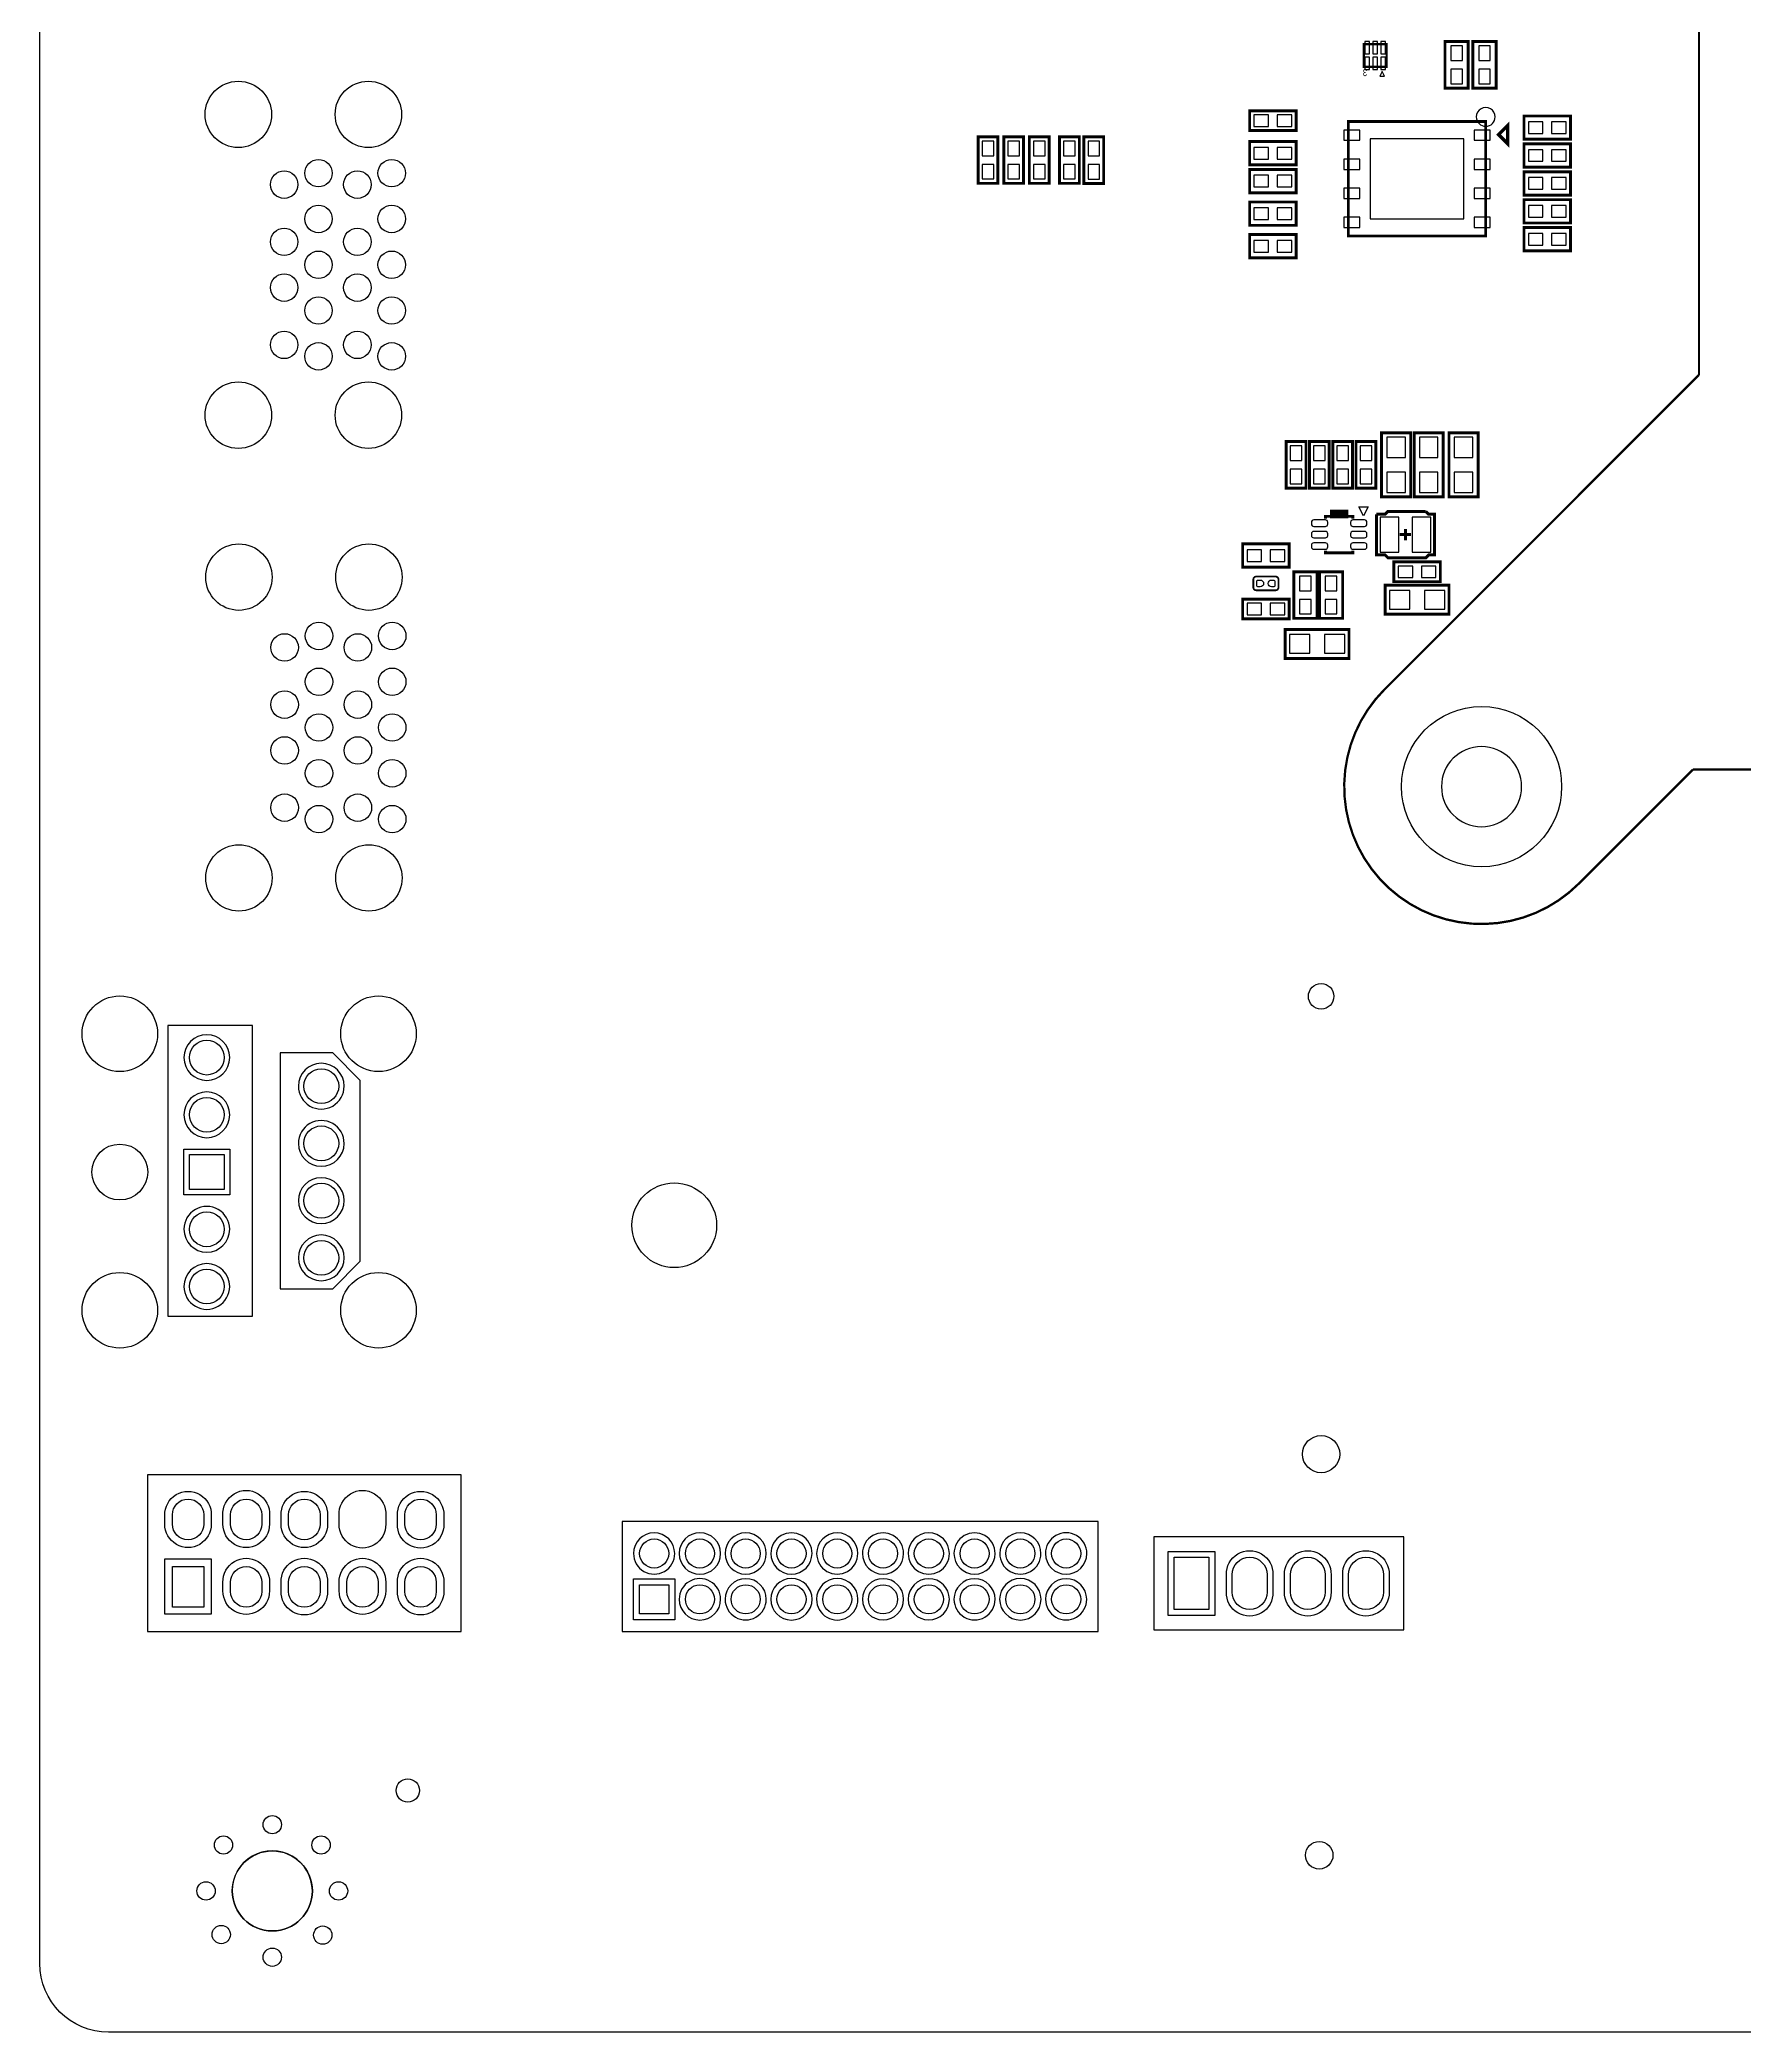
# Model space of a CAD drawing. Extents: x 6 to 176, y -11 to 159.
# Drawn here: x 5.8 to 80.2, y -10.9 to 76.2 of the extents above; entities that cross this region are included whole.
import ezdxf

# ---------------------------------------------------------------- set-up
doc = ezdxf.new("R2010")
doc.units = 0
for name, color, linetype in [('BG_OUTLINE', 5, 'CONTINUOUS'), ('PG_NEW_SLIK-BOT', 231, 'CONTINUOUS'), ('PG_SILKSCREEN_BOTTOM', 122, 'CONTINUOUS'), ('PIN_BOTTOM', 12, 'CONTINUOUS')]:
    doc.layers.add(name, color=color, linetype=linetype)

msp = doc.modelspace()

# ---------------------------------------------------------------- linework, layer by layer
at = {"layer": 'BG_OUTLINE'}
for points in [[(172.76826, 159.132524, -0.414213), (175.768254, 156.13253), (175.768254, -7.862062, -0.414223), (172.76826, -10.862056), (8.768588, -10.862056, -0.414212), (5.768594, -7.862062), (5.768594, 156.13253, -0.414226), (8.768588, 159.132524)], [(68.75526, 41.798748, 1), (68.75526, 45.298868, 1)], [(14.173454, -4.691888, 0.999913), (17.673574, -4.691888, 1.000087)]]:
    msp.add_lwpolyline(points, format="xyb", close=True, dxfattribs=at)
at = {"layer": 'PG_NEW_SLIK-BOT'}
for points, const_width in [([(63.609474, 75.988926), (63.609474, 74.988674), (64.609726, 74.988674), (64.609726, 75.988926), (63.609474, 75.988926)], 0.100076), ([(67.1576, 76.0984), (67.1576, 74.0664), (68.1736, 74.0664), (68.1736, 76.0984), (67.1576, 76.0984)], 0.127), ([(68.3768, 76.0984), (68.3768, 74.0664), (69.3928, 74.0664), (69.3928, 76.0984), (68.3768, 76.0984)], 0.127), ([(60.6552, 73.0758), (58.6232, 73.0758), (58.6232, 72.2122), (60.6552, 72.2122), (60.6552, 73.0758)], 0.127), ([(68.938394, 67.603878), (62.938406, 67.603878), (62.938406, 72.604122), (68.938394, 72.604122), (68.938394, 67.603878)], 0.124968), ([(72.644, 72.8472), (70.612, 72.8472), (70.612, 71.8312), (72.644, 71.8312), (72.644, 72.8472)], 0.127), ([(46.76267, 71.937372), (46.76267, 69.905372), (47.62627, 69.905372), (47.62627, 71.937372), (46.76267, 71.937372)], 0.127), ([(47.88027, 71.937372), (47.88027, 69.905372), (48.74387, 69.905372), (48.74387, 71.937372), (47.88027, 71.937372)], 0.127), ([(48.99787, 71.937372), (48.99787, 69.905372), (49.86147, 69.905372), (49.86147, 71.937372), (48.99787, 71.937372)], 0.127), ([(50.31867, 71.937372), (50.31867, 69.905372), (51.18227, 69.905372), (51.18227, 71.937372), (50.31867, 71.937372)], 0.127), ([(51.3842, 71.9328), (51.3842, 69.9008), (52.2478, 69.9008), (52.2478, 71.9328), (51.3842, 71.9328)], 0.127), ([(58.6232, 70.7136), (60.6552, 70.7136), (60.6552, 71.7296), (58.6232, 71.7296), (58.6232, 70.7136)], 0.127), ([(70.612, 70.612), (72.644, 70.612), (72.644, 71.628), (70.612, 71.628), (70.612, 70.612)], 0.127), ([(58.6232, 69.4944), (60.6552, 69.4944), (60.6552, 70.5104), (58.6232, 70.5104), (58.6232, 69.4944)], 0.127), ([(70.612, 69.3928), (72.644, 69.3928), (72.644, 70.4088), (70.612, 70.4088), (70.612, 69.3928)], 0.127), ([(60.6552, 69.088), (58.6232, 69.088), (58.6232, 68.072), (60.6552, 68.072), (60.6552, 69.088)], 0.127), ([(72.644, 69.1896), (70.612, 69.1896), (70.612, 68.1736), (72.644, 68.1736), (72.644, 69.1896)], 0.127), ([(72.644, 67.9704), (70.612, 67.9704), (70.612, 66.9544), (72.644, 66.9544), (72.644, 67.9704)], 0.127), ([(60.6552, 67.6656), (58.6232, 67.6656), (58.6232, 66.6496), (60.6552, 66.6496), (60.6552, 67.6656)], 0.127), ([(61.087, 56.5912), (61.087, 58.6232), (60.2234, 58.6232), (60.2234, 56.5912), (61.087, 56.5912)], 0.127), ([(62.103, 56.5912), (62.103, 58.6232), (61.2394, 58.6232), (61.2394, 56.5912), (62.103, 56.5912)], 0.127), ([(63.119, 56.5912), (63.119, 58.6232), (62.2554, 58.6232), (62.2554, 56.5912), (63.119, 56.5912)], 0.127), ([(64.135, 56.5912), (64.135, 58.6232), (63.2714, 58.6232), (63.2714, 56.5912), (64.135, 56.5912)], 0.127), ([(65.659, 56.2102), (65.659, 59.0042), (64.389, 59.0042), (64.389, 56.2102), (65.659, 56.2102)], 0.127), ([(67.0814, 56.2102), (67.0814, 59.0042), (65.8114, 59.0042), (65.8114, 56.2102), (67.0814, 56.2102)], 0.127), ([(68.6054, 56.2102), (68.6054, 59.0042), (67.3354, 59.0042), (67.3354, 56.2102), (68.6054, 56.2102)], 0.127), ([(61.935868, 55.259224), (61.935868, 55.3593), (63.135764, 55.3593), (63.135764, 55.259224)], 0.127), ([(62.135766, 55.459122), (62.935866, 55.459122)], 0.381), ([(64.1604, 55.4482), (64.1604, 53.6702), (64.5414, 53.6702), (64.6684, 53.5432), (66.3194, 53.5432), (66.4464, 53.6702), (66.7004, 53.6702), (66.7004, 55.4482), (66.4464, 55.4482), (66.3194, 55.5752)], 0.130048), ([(66.3194, 55.5752), (64.6684, 55.5752), (64.5414, 55.4482), (64.1604, 55.4482)], 0.130048), ([(65.4304, 54.809136), (65.4304, 54.309264)], 0.127), ([(60.3504, 54.1528), (58.3184, 54.1528), (58.3184, 53.1368), (60.3504, 53.1368), (60.3504, 54.1528)], 0.127), ([(65.680336, 54.5592), (65.180464, 54.5592)], 0.127), ([(63.135764, 53.859176), (63.135764, 53.7591), (61.935868, 53.7591), (61.935868, 53.859176)], 0.127), ([(64.9224, 52.5018), (66.9544, 52.5018), (66.9544, 53.3654), (64.9224, 53.3654), (64.9224, 52.5018)], 0.127), ([(58.78449, 52.598828), (58.78449, 52.252626)], 0.0762), ([(59.757564, 52.725828), (58.91149, 52.725828)], 0.0762), ([(59.884564, 52.252626), (59.884564, 52.598828)], 0.0762), ([(60.5536, 52.9336), (60.5536, 50.9016), (61.5696, 50.9016), (61.5696, 52.9336), (60.5536, 52.9336)], 0.127), ([(62.6872, 50.9016), (62.6872, 52.9336), (61.6712, 52.9336), (61.6712, 50.9016), (62.6872, 50.9016)], 0.127), ([(64.5414, 51.0794), (67.3354, 51.0794), (67.3354, 52.3494), (64.5414, 52.3494), (64.5414, 51.0794)], 0.127), ([(58.3184, 50.8762), (60.3504, 50.8762), (60.3504, 51.7398), (58.3184, 51.7398), (58.3184, 50.8762)], 0.127), ([(58.91149, 52.125626), (59.757564, 52.125626)], 0.0762), ([(62.9666, 50.419), (60.1726, 50.419), (60.1726, 49.149), (62.9666, 49.149), (62.9666, 50.419)], 0.127)]:
    msp.add_lwpolyline(points, dxfattribs=dict(at, const_width=const_width))
for points in [[(69.350636, 72.80402, 1), (68.526164, 72.80398, 1)], [(14.063218, 31.713424, 1), (12.063122, 31.713444, 1)], [(19.063208, 30.46349, 1), (17.063132, 30.463378, 1)], [(14.063218, 29.213556, 1), (12.063122, 29.213312, 1)], [(19.062954, 27.963368, 1), (17.063386, 27.9635, 1)], [(19.063462, 25.4635, 1), (17.062878, 25.463368, 1)], [(14.062964, 24.213312, 1), (12.063376, 24.213556, 1)], [(19.063208, 22.963378, 1), (17.063132, 22.96349, 1)], [(14.063218, 21.713444, 1), (12.063122, 21.713424, 1)], [(11.22807, 11.332972), (11.22807, 11.713972, -1.031738), (13.26007, 11.713972), (13.26007, 11.332972, -1.007843)], [(13.76807, 11.332972), (13.76807, 11.713972, -1.072781), (15.80007, 11.713972), (15.80007, 11.332972, -1.007843)], [(16.30807, 11.332972), (16.30807, 11.713972, -1.031738), (18.34007, 11.713972), (18.34007, 11.332972, -1.007843)], [(18.84807, 11.332972), (18.84807, 11.713972, -1.072781), (20.88007, 11.713972), (20.88007, 11.332972, -1.031738)], [(21.38807, 11.332972), (21.38807, 11.713972, -1.031738), (23.42007, 11.713972), (23.42007, 11.332972, -1.031738)], [(33.50641, 10.047986, 1), (31.70653, 10.04799, 1)], [(35.511994, 10.047986, 1), (33.700946, 10.04799, 1)], [(37.506402, 10.047986, 1), (35.706538, 10.04799, 1)], [(39.506398, 10.047986, 1), (37.706542, 10.04799, 1)], [(41.506394, 10.047986, 1), (39.706546, 10.04799, 1)], [(43.50639, 10.047986, 1), (41.70655, 10.04799, 1)], [(45.506386, 10.047986, 1), (43.706554, 10.04799, 1)], [(47.506382, 10.047986, 1), (45.706558, 10.04799, 1)], [(49.506378, 10.047986, 1), (47.706562, 10.04799, 1)], [(51.511962, 10.047986, 1), (49.700978, 10.04799, 1)], [(13.76807, 8.411972), (13.76807, 8.792972, -1.031738), (15.80007, 8.792972), (15.80007, 8.411972, -1.007843)], [(16.30807, 8.411972), (16.30807, 8.792972, -1.031738), (18.34007, 8.792972), (18.34007, 8.411972, -1.031738)], [(18.84807, 8.411972), (18.84807, 8.792972, -1.031738), (20.88007, 8.792972), (20.88007, 8.411972, -1.007843)], [(21.38807, 8.411972), (21.38807, 8.792972, -1.031738), (23.42007, 8.792972), (23.42007, 8.411972, -1.031738)], [(57.60847, 8.361172), (57.60847, 9.123172, -1.031738), (59.64047, 9.123172), (59.64047, 8.361172, -1.031738)], [(60.14847, 8.361172), (60.14847, 9.123172, -1.031738), (62.18047, 9.123172), (62.18047, 8.361172, -1.031738)], [(62.68847, 8.361172), (62.68847, 9.123172, -1.031738), (64.72047, 9.123172), (64.72047, 8.361172, -1.031738)], [(35.511994, 8.04799, 1), (33.700946, 8.047986, 1)], [(37.506402, 8.04799, 1), (35.706538, 8.047986, 1)], [(39.511986, 8.04799, 1), (37.700954, 8.047986, 1)], [(41.511982, 8.04799, 1), (39.700958, 8.047986, 1)], [(43.50639, 8.04799, 1), (41.70655, 8.047986, 1)], [(45.506386, 8.04799, 1), (43.706554, 8.047986, 1)], [(47.506382, 8.04799, 1), (45.706558, 8.047986, 1)], [(49.511966, 8.04799, 1), (47.700974, 8.047986, 1)], [(51.506374, 8.04799, 1), (49.706566, 8.047986, 1)]]:
    msp.add_lwpolyline(points, format="xyb", close=True, dxfattribs=at)
at = {"layer": 'PG_NEW_SLIK-BOT', "const_width": 0.0762}
for points in [[(58.91149, 52.725828, 0.414214), (58.78449, 52.598828)], [(58.78449, 52.252626, 0.414214), (58.91149, 52.125626)], [(59.884564, 52.598828, 0.414214), (59.757564, 52.725828)], [(59.757564, 52.125626, 0.414214), (59.884564, 52.252626)]]:
    msp.add_lwpolyline(points, format="xyb", dxfattribs=at)
at = {"layer": 'PG_NEW_SLIK-BOT'}
for points in [[(11.363198, 20.413472), (15.063216, 20.413472), (15.063216, 33.113472), (11.363198, 33.113472)], [(19.763232, 22.813518), (19.763232, 30.713426), (18.563082, 31.913322), (16.263112, 31.913322), (16.263112, 21.613368), (18.563082, 21.613368)], [(14.063218, 27.713432), (14.063218, 25.713436), (12.063222, 25.713436), (12.063222, 27.713432)], [(10.46607, 13.491972), (10.46607, 6.633972), (24.18207, 6.633972), (24.18207, 13.491972)], [(31.20644, 11.448034), (31.20644, 6.647942), (52.0065, 6.647942), (52.0065, 11.448034)], [(54.43347, 10.774172), (54.43347, 6.710172), (65.35547, 6.710172), (65.35547, 10.774172)], [(13.26007, 9.808972), (13.26007, 7.395972), (11.22807, 7.395972), (11.22807, 9.808972)], [(57.10047, 10.139172), (57.10047, 7.345172), (55.06847, 7.345172), (55.06847, 10.139172)], [(33.50641, 8.947912), (33.50641, 7.148068), (31.706566, 7.148068), (31.706566, 8.947912)]]:
    msp.add_lwpolyline(points, close=True, dxfattribs=at)
at = {"layer": 'PG_SILKSCREEN_BOTTOM'}
for points, const_width in [([(78.255368, 61.533786), (78.255368, 100.562918)], 0.100076), ([(69.497702, 72.0344), (69.897244, 72.43445), (69.897498, 71.634604), (69.497702, 72.0344)], 0.150114), ([(134.519416, 44.29887), (77.990446, 44.29887)], 0.100076)]:
    msp.add_lwpolyline(points, dxfattribs=dict(at, const_width=const_width))
for points in [[(64.50965, 74.588878), (64.409574, 74.788776), (64.309498, 74.588878)], [(63.6016, 55.375302), (63.401448, 55.775352), (63.801498, 55.775352)]]:
    msp.add_lwpolyline(points, close=True, dxfattribs=at)
at = {"layer": 'PG_SILKSCREEN_BOTTOM', "const_width": 0.100076}
msp.add_lwpolyline([(78.255368, 61.533786), (64.512444, 47.790862, 1.000002), (72.997314, 39.305738), (77.990446, 44.29887)], format="xyb", dxfattribs=at)
at = {"layer": 'PIN_BOTTOM'}
for points in [[(63.859664, 75.56373), (63.859664, 76.093828), (63.659766, 76.093828), (63.659766, 75.56373)], [(64.209676, 75.56373), (64.209676, 76.093828), (64.009778, 76.093828), (64.009778, 75.56373)], [(64.559688, 75.56373), (64.559688, 76.093828), (64.35979, 76.093828), (64.35979, 75.56373)], [(67.9196, 75.9079), (67.4116, 75.9079), (67.4116, 75.2729), (67.9196, 75.2729)], [(69.1388, 75.9079), (68.6308, 75.9079), (68.6308, 75.2729), (69.1388, 75.2729)], [(63.859664, 74.883518), (63.859664, 75.413616), (63.659766, 75.413616), (63.659766, 74.883518)], [(64.209676, 74.883518), (64.209676, 75.413616), (64.009778, 75.413616), (64.009778, 74.883518)], [(64.559688, 74.883518), (64.559688, 75.413616), (64.35979, 75.413616), (64.35979, 74.883518)], [(67.9196, 74.8919), (67.4116, 74.8919), (67.4116, 74.2569), (67.9196, 74.2569)], [(69.1388, 74.8919), (68.6308, 74.8919), (68.6308, 74.2569), (69.1388, 74.2569)], [(58.8137, 72.39), (59.4487, 72.39), (59.4487, 72.898), (58.8137, 72.898)], [(59.8297, 72.39), (60.4647, 72.39), (60.4647, 72.898), (59.8297, 72.898)], [(71.4375, 72.0852), (71.4375, 72.5932), (70.8025, 72.5932), (70.8025, 72.0852)], [(72.4535, 72.0852), (72.4535, 72.5932), (71.8185, 72.5932), (71.8185, 72.0852)], [(47.44847, 71.111872), (47.44847, 71.746872), (46.94047, 71.746872), (46.94047, 71.111872)], [(48.56607, 71.111872), (48.56607, 71.746872), (48.05807, 71.746872), (48.05807, 71.111872)], [(49.68367, 71.111872), (49.68367, 71.746872), (49.17567, 71.746872), (49.17567, 71.111872)], [(51.00447, 71.111872), (51.00447, 71.746872), (50.49647, 71.746872), (50.49647, 71.111872)], [(52.07, 71.1073), (52.07, 71.7423), (51.562, 71.7423), (51.562, 71.1073)], [(58.8137, 71.4756), (58.8137, 70.9676), (59.4487, 70.9676), (59.4487, 71.4756)], [(59.8297, 71.4756), (59.8297, 70.9676), (60.4647, 70.9676), (60.4647, 71.4756)], [(63.438532, 71.783956), (63.438532, 72.234044), (62.738508, 72.234044), (62.738508, 71.783956)], [(63.888366, 68.35394), (67.988434, 68.35394), (67.988434, 71.85406), (63.888366, 71.85406)], [(69.138292, 71.783956), (69.138292, 72.234044), (68.438268, 72.234044), (68.438268, 71.783956)], [(70.8025, 71.374), (70.8025, 70.866), (71.4375, 70.866), (71.4375, 71.374)], [(71.8185, 71.374), (71.8185, 70.866), (72.4535, 70.866), (72.4535, 71.374)], [(47.44847, 70.095872), (47.44847, 70.730872), (46.94047, 70.730872), (46.94047, 70.095872)], [(48.56607, 70.095872), (48.56607, 70.730872), (48.05807, 70.730872), (48.05807, 70.095872)], [(49.68367, 70.095872), (49.68367, 70.730872), (49.17567, 70.730872), (49.17567, 70.095872)], [(51.00447, 70.095872), (51.00447, 70.730872), (50.49647, 70.730872), (50.49647, 70.095872)], [(52.07, 70.0913), (52.07, 70.7263), (51.562, 70.7263), (51.562, 70.0913)], [(63.438532, 70.513956), (63.438532, 70.964044), (62.738508, 70.964044), (62.738508, 70.513956)], [(69.138292, 70.513956), (69.138292, 70.964044), (68.438268, 70.964044), (68.438268, 70.513956)], [(58.8137, 70.2564), (58.8137, 69.7484), (59.4487, 69.7484), (59.4487, 70.2564)], [(59.8297, 70.2564), (59.8297, 69.7484), (60.4647, 69.7484), (60.4647, 70.2564)], [(63.438532, 69.243956), (63.438532, 69.694044), (62.738508, 69.694044), (62.738508, 69.243956)], [(69.138292, 69.243956), (69.138292, 69.694044), (68.438268, 69.694044), (68.438268, 69.243956)], [(70.8025, 70.1548), (70.8025, 69.6468), (71.4375, 69.6468), (71.4375, 70.1548)], [(71.8185, 70.1548), (71.8185, 69.6468), (72.4535, 69.6468), (72.4535, 70.1548)], [(59.4487, 68.326), (59.4487, 68.834), (58.8137, 68.834), (58.8137, 68.326)], [(60.4647, 68.326), (60.4647, 68.834), (59.8297, 68.834), (59.8297, 68.326)], [(71.4375, 68.4276), (71.4375, 68.9356), (70.8025, 68.9356), (70.8025, 68.4276)], [(72.4535, 68.4276), (72.4535, 68.9356), (71.8185, 68.9356), (71.8185, 68.4276)], [(63.438532, 67.973956), (63.438532, 68.424044), (62.738508, 68.424044), (62.738508, 67.973956)], [(69.138292, 67.973956), (69.138292, 68.424044), (68.438268, 68.424044), (68.438268, 67.973956)], [(59.4487, 66.9036), (59.4487, 67.4116), (58.8137, 67.4116), (58.8137, 66.9036)], [(60.4647, 66.9036), (60.4647, 67.4116), (59.8297, 67.4116), (59.8297, 66.9036)], [(71.4375, 67.2084), (71.4375, 67.7164), (70.8025, 67.7164), (70.8025, 67.2084)], [(72.4535, 67.2084), (72.4535, 67.7164), (71.8185, 67.7164), (71.8185, 67.2084)], [(60.4012, 58.4327), (60.4012, 57.7977), (60.9092, 57.7977), (60.9092, 58.4327)], [(61.4172, 58.4327), (61.4172, 57.7977), (61.9252, 57.7977), (61.9252, 58.4327)], [(62.4332, 58.4327), (62.4332, 57.7977), (62.9412, 57.7977), (62.9412, 58.4327)], [(63.4492, 58.4327), (63.4492, 57.7977), (63.9572, 57.7977), (63.9572, 58.4327)], [(64.6176, 57.9247), (65.4304, 57.9247), (65.4304, 58.8137), (64.6176, 58.8137)], [(66.04, 57.9247), (66.8528, 57.9247), (66.8528, 58.8137), (66.04, 58.8137)], [(67.564, 57.9247), (68.3768, 57.9247), (68.3768, 58.8137), (67.564, 58.8137)], [(60.4012, 57.4167), (60.4012, 56.7817), (60.9092, 56.7817), (60.9092, 57.4167)], [(61.4172, 57.4167), (61.4172, 56.7817), (61.9252, 56.7817), (61.9252, 57.4167)], [(62.4332, 57.4167), (62.4332, 56.7817), (62.9412, 56.7817), (62.9412, 57.4167)], [(63.4492, 57.4167), (63.4492, 56.7817), (63.9572, 56.7817), (63.9572, 57.4167)], [(64.6176, 56.4007), (65.4304, 56.4007), (65.4304, 57.2897), (64.6176, 57.2897)], [(66.04, 56.4007), (66.8528, 56.4007), (66.8528, 57.2897), (66.04, 57.2897)], [(67.564, 56.4007), (68.3768, 56.4007), (68.3768, 57.2897), (67.564, 57.2897)], [(65.136776, 53.7972), (65.136776, 55.3212), (64.323976, 55.3212), (64.323976, 53.7972)], [(66.536824, 53.7972), (66.536824, 55.3212), (65.724024, 55.3212), (65.724024, 53.7972)], [(59.1439, 53.3908), (59.1439, 53.8988), (58.5089, 53.8988), (58.5089, 53.3908)], [(60.1599, 53.3908), (60.1599, 53.8988), (59.5249, 53.8988), (59.5249, 53.3908)], [(65.7479, 53.1876), (65.1129, 53.1876), (65.1129, 52.6796), (65.7479, 52.6796)], [(66.7639, 53.1876), (66.1289, 53.1876), (66.1289, 52.6796), (66.7639, 52.6796)], [(61.3156, 52.7431), (60.8076, 52.7431), (60.8076, 52.1081), (61.3156, 52.1081)], [(61.9252, 52.1081), (62.4332, 52.1081), (62.4332, 52.7431), (61.9252, 52.7431)], [(59.1439, 51.562), (58.5089, 51.562), (58.5089, 51.054), (59.1439, 51.054)], [(60.1599, 51.562), (59.5249, 51.562), (59.5249, 51.054), (60.1599, 51.054)], [(61.3156, 51.7271), (60.8076, 51.7271), (60.8076, 51.0921), (61.3156, 51.0921)], [(61.9252, 51.0921), (62.4332, 51.0921), (62.4332, 51.7271), (61.9252, 51.7271)], [(64.7319, 52.1208), (64.7319, 51.308), (65.6209, 51.308), (65.6209, 52.1208)], [(66.2559, 52.1208), (66.2559, 51.308), (67.1449, 51.308), (67.1449, 52.1208)], [(61.2521, 49.3776), (61.2521, 50.1904), (60.3631, 50.1904), (60.3631, 49.3776)], [(62.7761, 49.3776), (62.7761, 50.1904), (61.8871, 50.1904), (61.8871, 49.3776)], [(13.82522, 25.951434), (12.30122, 25.951434), (12.30122, 27.475434), (13.82522, 27.475434)], [(55.32247, 7.599172), (55.32247, 9.885172), (56.84647, 9.885172), (56.84647, 7.599172)], [(11.55827, 7.700772), (11.55827, 9.478772), (12.92987, 9.478772), (12.92987, 7.700772)], [(31.971488, 7.41299), (31.971488, 8.68299), (33.241488, 8.68299), (33.241488, 7.41299)]]:
    msp.add_lwpolyline(points, close=True, dxfattribs=at)
for points in [[(61.934344, 55.198772), (61.426344, 55.198772, 0.414214), (61.324744, 55.097172), (61.324744, 55.020972, 0.414214), (61.426344, 54.919372), (61.934344, 54.919372, 0.414214), (62.035944, 55.020972), (62.035944, 55.097172, 0.414214)], [(63.645288, 55.198772), (63.137288, 55.198772, 0.414214), (63.035688, 55.097172), (63.035688, 55.020972, 0.414214), (63.137288, 54.919372), (63.645288, 54.919372, 0.414214), (63.746888, 55.020972), (63.746888, 55.097172, 0.414214)], [(61.934344, 54.6989), (61.426344, 54.6989, 0.414214), (61.324744, 54.5973), (61.324744, 54.5211, 0.414214), (61.426344, 54.4195), (61.934344, 54.4195, 0.414214), (62.035944, 54.5211), (62.035944, 54.5973, 0.414214)], [(61.934344, 54.199028), (61.426344, 54.199028, 0.414214), (61.324744, 54.097428), (61.324744, 54.021228, 0.414214), (61.426344, 53.919628), (61.934344, 53.919628, 0.414214), (62.035944, 54.021228), (62.035944, 54.097428, 0.414214)], [(63.645288, 54.6989), (63.137288, 54.6989, 0.414214), (63.035688, 54.5973), (63.035688, 54.5211, 0.414214), (63.137288, 54.4195), (63.645288, 54.4195, 0.414214), (63.746888, 54.5211), (63.746888, 54.5973, 0.414214)], [(63.645288, 54.199028), (63.137288, 54.199028, 0.414214), (63.035688, 54.097428), (63.035688, 54.021228, 0.414214), (63.137288, 53.919628), (63.645288, 53.919628, 0.414214), (63.746888, 54.021228), (63.746888, 54.097428, 0.414214)], [(59.08421, 52.275486), (58.98261, 52.275486, -0.375524), (58.940192, 52.324), (58.940192, 52.5399, -0.365699), (58.98261, 52.575714), (59.08421, 52.575714, -0.999521)], [(59.58459, 52.575714), (59.68619, 52.575714, -0.375524), (59.728608, 52.5272), (59.728608, 52.3113, -0.365699), (59.68619, 52.275486), (59.58459, 52.275486, -0.999521)], [(12.92987, 11.739372), (12.92987, 11.332972, -1), (11.55827, 11.332972), (11.55827, 11.739372, -1)], [(15.46987, 11.739372), (15.46987, 11.332972, -1), (14.09827, 11.332972), (14.09827, 11.739372, -1)], [(18.00987, 11.739372), (18.00987, 11.332972, -1), (16.63827, 11.332972), (16.63827, 11.739372, -1)], [(23.08987, 11.739372), (23.08987, 11.332972, -1), (21.71827, 11.332972), (21.71827, 11.739372, -1)], [(59.38647, 9.123172), (59.38647, 8.361172, -1), (57.86247, 8.361172), (57.86247, 9.123172, -1)], [(61.92647, 9.123172), (61.92647, 8.361172, -1), (60.40247, 8.361172), (60.40247, 9.123172, -1)], [(64.46647, 9.123172), (64.46647, 8.361172, -1), (62.94247, 8.361172), (62.94247, 9.123172, -1)], [(15.46987, 8.792972), (15.46987, 8.386572, -1), (14.09827, 8.386572), (14.09827, 8.792972, -1)], [(18.00987, 8.792972), (18.00987, 8.386572, -1), (16.63827, 8.386572), (16.63827, 8.792972, -1)], [(20.54987, 8.792972), (20.54987, 8.386572, -1), (19.17827, 8.386572), (19.17827, 8.792972, -1)], [(23.08987, 8.792972), (23.08987, 8.386572, -1), (21.71827, 8.386572), (21.71827, 8.792972, -1)]]:
    msp.add_lwpolyline(points, format="xyb", close=True, dxfattribs=at)
for centre, radius in [((14.440916, 72.917558), 1.449959), ((20.121118, 72.917558), 1.449959), ((17.941036, 70.347586), 0.599948), ((21.140928, 70.347586), 0.599948), ((16.440912, 69.847714), 0.599948), ((19.641058, 69.847714), 0.599948), ((17.941036, 68.34759), 0.599948), ((21.140928, 68.34759), 0.599948), ((16.440912, 67.347592), 0.599948), ((19.641058, 67.347592), 0.599948), ((17.941036, 66.347594), 0.599948), ((21.140928, 66.347594), 0.599948), ((16.440912, 65.347596), 0.599948), ((19.641058, 65.347596), 0.599948), ((17.941036, 64.347598), 0.599948), ((21.140928, 64.347598), 0.599948), ((16.440912, 62.847474), 0.599948), ((17.941036, 62.347602), 0.599948), ((19.641058, 62.847474), 0.599948), ((21.140928, 62.347602), 0.599948), ((14.440916, 59.77763), 1.449959), ((20.121118, 59.77763), 1.449959), ((14.46403, 52.700936), 1.449959), ((20.144232, 52.700936), 1.449959), ((17.96415, 50.130964), 0.599948), ((21.164042, 50.130964), 0.599948), ((16.464026, 49.631092), 0.599948), ((19.664172, 49.631092), 0.599948), ((17.96415, 48.130968), 0.599948), ((21.164042, 48.130968), 0.599948), ((16.464026, 47.13097), 0.599948), ((19.664172, 47.13097), 0.599948), ((68.75526, 43.548808), 3.499993), ((17.96415, 46.130972), 0.599948), ((21.164042, 46.130972), 0.599948), ((16.464026, 45.130974), 0.599948), ((19.664172, 45.130974), 0.599948), ((17.96415, 44.130976), 0.599948), ((21.164042, 44.130976), 0.599948), ((16.464026, 42.630852), 0.599948), ((17.96415, 42.13098), 0.599948), ((19.664172, 42.630852), 0.599948), ((21.164042, 42.13098), 0.599948), ((14.46403, 39.561008), 1.449959), ((20.144232, 39.561008), 1.449959), ((61.747146, 34.388552), 0.5588), ((9.263126, 32.753554), 1.651), ((20.563078, 32.753554), 1.651), ((13.06322, 31.713424), 0.762), ((18.06321, 30.46349), 0.762), ((13.06322, 29.213556), 0.762), ((18.06321, 27.963368), 0.762), ((9.263126, 26.713434), 1.2192), ((18.06321, 25.4635), 0.762), ((33.487614, 24.388572), 1.850009), ((13.06322, 24.213312), 0.762), ((18.06321, 22.963378), 0.762), ((9.263126, 20.673314), 1.651), ((13.06322, 21.713444), 0.762), ((20.563078, 20.673314), 1.651), ((61.747146, 14.388592), 0.8128), ((32.606488, 10.047986), 0.635), ((34.606484, 10.047986), 0.635), ((36.60648, 10.047986), 0.635), ((38.606476, 10.047986), 0.635), ((40.606472, 10.047986), 0.635), ((42.606468, 10.047986), 0.635), ((44.606464, 10.047986), 0.635), ((46.60646, 10.047986), 0.635), ((48.606456, 10.047986), 0.635), ((50.606452, 10.047986), 0.635), ((34.606484, 8.04799), 0.635), ((36.60648, 8.04799), 0.635), ((38.606476, 8.04799), 0.635), ((40.606472, 8.04799), 0.635), ((42.606468, 8.04799), 0.635), ((44.606464, 8.04799), 0.635), ((46.60646, 8.04799), 0.635), ((48.606456, 8.04799), 0.635), ((50.606452, 8.04799), 0.635), ((21.844, -0.3048), 0.508), ((15.92453, -1.797812), 0.40005), ((13.792454, -2.686812), 0.40005), ((18.056606, -2.686812), 0.40005), ((61.665104, -3.136392), 0.599948), ((15.923514, -4.691888), 1.75006), ((13.030454, -4.691888), 0.40005), ((18.818606, -4.691888), 0.40005), ((13.692632, -6.596888), 0.40005), ((18.129504, -6.623812), 0.40005), ((15.92453, -7.58698), 0.40005)]:
    msp.add_circle(centre, radius, dxfattribs=at)

# ---------------------------------------------------------------- texts
at = {"layer": 'PG_NEW_SLIK-BOT', "text_generation_flag": 2, "width": 0.834167}
msp.add_text('3', height=0.3048, dxfattribs=at).set_placement((63.759588, 74.588878))

doc.saveas('drawing.dxf')
